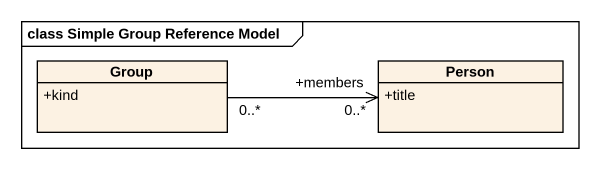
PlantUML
@startuml
mainframe class Simple Group Reference Model
hide circle
hide empty members
skinparam classAttributeIconSize 0
class "Group" as Group_ {
  +kind
}
class "Person" as Person_ {
  +title
}
Group_ "0..*" -right-> "+members\n0..*" Person_
@enduml
